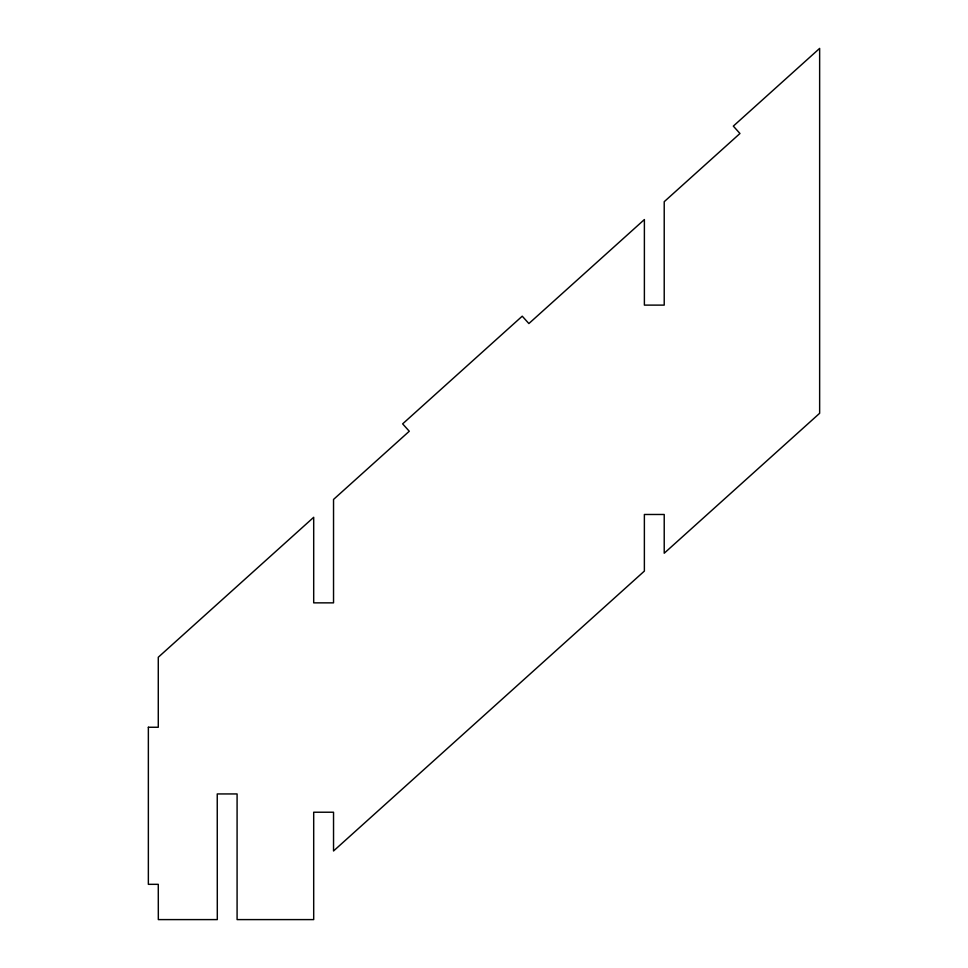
<?xml version="1.0" encoding="UTF-8"?>
<svg xmlns="http://www.w3.org/2000/svg" width="968" height="968" viewBox="0 0 968 968"><rect width="100%" height="100%" fill="white"/><g stroke="black" fill="none" stroke-linecap="round" stroke-linejoin="round"><path stroke-width="1.45" d="M148.358 727.258L148.358 884.328L158.28 884.328L158.328 919.6L217.304 919.6L217.243 793.941L237.087 793.941L237.087 919.6L313.692 919.6L313.692 812.225L333.536 812.225L333.536 850.969L644.373 571.084L644.373 514.48L664.217 514.48L664.217 553.224L819.642 413.288L819.642 48.4L733.32 126.118L739.963 133.499L664.217 201.695L664.217 305.114L644.385 305.114L644.385 219.554L528.879 323.554L522.236 316.185L402.64 423.863L409.282 431.244L333.536 499.44L333.536 602.858L313.692 602.858L313.692 517.299L158.28 657.248L158.28 727.258L148.358 727.258"/></g></svg>
